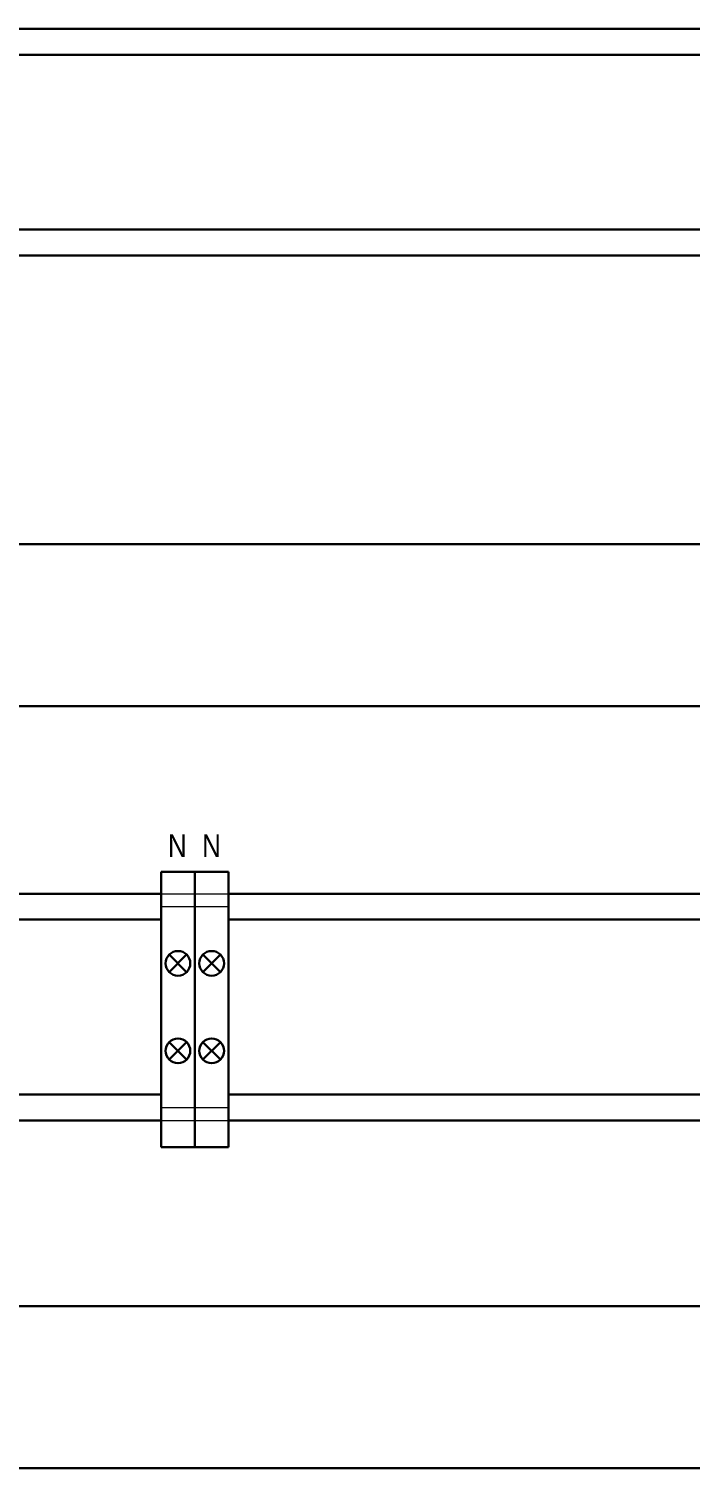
# Model space of a CAD drawing. Header units: millimetres. Extents: x -6000 to 26000, y -6000 to 26000.
# Drawn here: x 113.48 to 127.66, y -3086.58 to -3055.69 of the extents above; entities that cross this region are included whole.
import ezdxf

# ---------------------------------------------------------------- set-up
doc = ezdxf.new("R2010")
doc.units = ezdxf.units.MM
doc.header["$MEASUREMENT"] = 0
doc.layers.add('Чертеж и Рисунок_Ном._пера__1', color=7, linetype='Continuous', lineweight=15)
doc.layers.add('Чертеж и Рисунок_Ном._пера__21', color=7, linetype='Continuous', lineweight=30)
doc.styles.add('СГЕНЕРИР_СТИЛЬ_1', font='ARIALN.TTF')

msp = doc.modelspace()

# ---------------------------------------------------------------- linework, layer by layer
at = {"layer": 'Чертеж и Рисунок_Ном._пера__1', "color": 7, "linetype": 'Continuous', "lineweight": 15}
for p, q in [((116.313, -3074.253), (117.036, -3074.253)), ((117.036, -3074.253), (117.76, -3074.253)), ((116.313, -3074.531), (117.036, -3074.531)), ((117.036, -3074.531), (117.76, -3074.531)), ((116.313, -3078.842), (117.036, -3078.842)), ((117.036, -3078.842), (117.76, -3078.842)), ((116.313, -3079.12), (117.036, -3079.12)), ((117.036, -3079.12), (117.76, -3079.12))]:
    msp.add_line(p, q, dxfattribs=at)
at = {"layer": 'Чертеж и Рисунок_Ном._пера__21', "color": 7, "linetype": 'Continuous', "lineweight": 30}
for p, q in [((104.499, -3055.692), (145.135, -3055.692)), ((104.499, -3056.249), (145.135, -3056.249)), ((145.142, -3060.003), (104.499, -3060.003)), ((104.499, -3060.56), (145.135, -3060.56)), ((82.773, -3066.752), (155.101, -3066.752)), ((155.101, -3070.229), (82.773, -3070.229)), ((116.313, -3079.692), (116.313, -3073.782)), ((116.313, -3073.782), (117.036, -3073.782)), ((117.036, -3073.782), (117.036, -3079.692)), ((117.036, -3079.692), (117.036, -3073.782)), ((117.036, -3073.782), (117.76, -3073.782)), ((117.76, -3073.782), (117.76, -3079.692)), ((113.066, -3074.253), (116.313, -3074.253)), ((117.76, -3074.253), (146.484, -3074.253)), ((113.066, -3074.809), (116.313, -3074.809)), ((117.76, -3074.809), (146.484, -3074.809)), ((116.862, -3075.561), (116.488, -3075.935)), ((116.488, -3075.561), (116.862, -3075.935)), ((117.585, -3075.561), (117.211, -3075.935)), ((117.211, -3075.561), (117.585, -3075.935)), ((116.862, -3077.438), (116.488, -3077.812)), ((116.488, -3077.438), (116.862, -3077.812)), ((117.585, -3077.438), (117.211, -3077.812)), ((117.211, -3077.438), (117.585, -3077.812)), ((113.066, -3078.564), (116.313, -3078.564)), ((117.76, -3078.564), (146.484, -3078.564)), ((113.066, -3079.12), (116.313, -3079.12)), ((117.76, -3079.12), (146.485, -3079.12)), ((117.036, -3079.692), (116.313, -3079.692)), ((117.76, -3079.692), (117.036, -3079.692)), ((82.773, -3083.105), (155.101, -3083.105)), ((155.101, -3086.582), (82.773, -3086.582))]:
    msp.add_line(p, q, dxfattribs=at)
for centre in [(116.675, -3075.748), (117.398, -3075.748), (116.675, -3077.625), (117.398, -3077.625)]:
    msp.add_circle(centre, 0.265, dxfattribs=at)

# ---------------------------------------------------------------- texts
at = {"layer": 'Чертеж и Рисунок_Ном._пера__1', "color": 7, "linetype": 'Continuous', "lineweight": 15, "char_height": 0.48673, "attachment_point": 7, "style": 'СГЕНЕРИР_СТИЛЬ_1'}
for insert in [(116.46, -3073.467), (117.193, -3073.467)]:
    msp.add_mtext('\\A1;{\\pql;\\fArial Narrow|b0|i0|c204|p34;N}', dxfattribs=dict(at, insert=insert))

doc.saveas('drawing.dxf')
